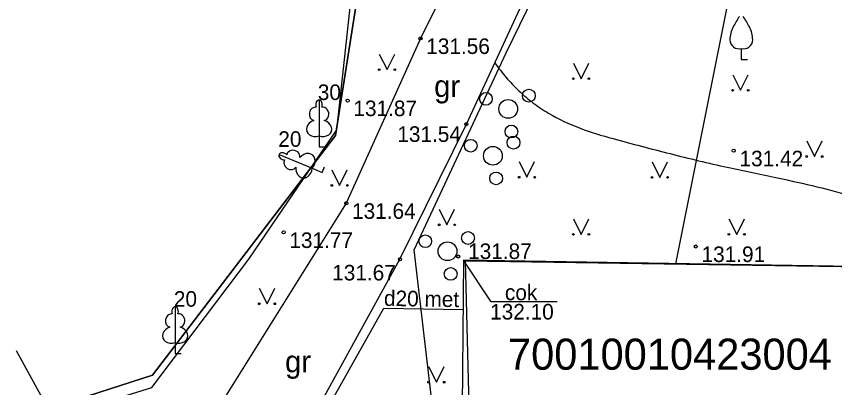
# Model space of a CAD drawing. Extents: x 636060 to 636258, y 303790 to 303930.
# Drawn here: x 636101.85 to 636128.15, y 303870.08 to 303882 of the extents above; entities that cross this region are included whole.
import ezdxf

# ---------------------------------------------------------------- set-up
doc = ezdxf.new("R2010")
doc.units = 0
for name, color, linetype in [('BUVE_COKL_####_####_#', 7, 'Continuous'), ('BUVE_EKAS_####_####_#', 7, 'Continuous'), ('BUVE_EKAS_UZMR_####_#', 7, 'Continuous'), ('BUVE_EKAS_UZMR_TKST_#', 7, 'Continuous'), ('CELI_CMAL_####_####_#', 7, 'Continuous'), ('CELI_CSEG_####_TKST_#', 7, 'Continuous'), ('ELEK_VADP_ZSPR_####_#', 7, 'Continuous'), ('NORB_ZOGS_SETA_####_#', 7, 'Continuous'), ('NORB_ZOGS_ZSTP_####_#', 7, 'Continuous'), ('RELJ_AATZ_####_TKST_#', 7, 'Continuous'), ('RELJ_ELEM_####_####_#', 7, 'Continuous'), ('RELJ_HORZ_PAMT_####_#', 7, 'Continuous'), ('ROBZ_UZMR_####_####_#', 7, 'Continuous'), ('TERT_DIAM_####_TKST_#', 7, 'Continuous'), ('TERT_ELEM_####_####_#', 7, 'Continuous'), ('UDTK_VADP_UDEN_####_#', 7, 'Continuous'), ('UDTK_VADP_UDEN_TKST_#', 7, 'Continuous')]:
    doc.layers.add(name, color=color, linetype=linetype)

msp = doc.modelspace()

# ---------------------------------------------------------------- linework, layer by layer
at = {"layer": 'BUVE_COKL_####_####_#'}
for p, q in [((636117.104, 303872.828), (636116.217, 303874.166)), ((636119.229, 303872.828), (636117.104, 303872.828))]:
    msp.add_line(p, q, dxfattribs=at)
at = {"layer": 'BUVE_EKAS_####_####_#'}
for p, q in [((636116.217, 303874.166), (636116.142, 303864.841)), ((636130.428, 303873.937), (636116.217, 303874.166))]:
    msp.add_line(p, q, dxfattribs=at)
at = {"layer": 'BUVE_EKAS_UZMR_####_#'}
msp.add_lwpolyline([(636116.282, 303874.153), (636130.48, 303873.94), (636130.141, 303864.573), (636124.585, 303864.672), (636124.518, 303862.664), (636121.677, 303862.763), (636121.708, 303864.734), (636116.523, 303864.827)], close=True, dxfattribs=at)
at = {"layer": 'CELI_CMAL_####_####_#'}
for points in [[(636113.662, 303827.452), (636114.632, 303827.416), (636116.932, 303828.436), (636119.02, 303839.8), (636113.241, 303843.363), (636111.831, 303848.199), (636112.792, 303858.45), (636117.24, 303858.758), (636117.326, 303861.401), (636110.044, 303862.11), (636108.613, 303864.093), (636114.177, 303874.199), (636116.313, 303878.538), (636119.425, 303885.263), (636120.881, 303886.851), (636123.317, 303888.681), (636127.367, 303890.829), (636130.039, 303892.837), (636132.506, 303895.685)], [(636129.199, 303895.425), (636126.317, 303893.211), (636122.114, 303890.841), (636119.938, 303889.401), (636117.814, 303887.324), (636114.836, 303881.295), (636112.451, 303875.998), (636108.217, 303869.232), (636103.324, 303863.852), (636093.519, 303861.556), (636084.668, 303860.12), (636082.088, 303860.441), (636081.27, 303862.377)]]:
    msp.add_lwpolyline(points, dxfattribs=at)
at = {"layer": 'ELEK_VADP_ZSPR_####_#'}
msp.add_lwpolyline([(636115.928, 303865.734), (636115.582, 303866.338), (636114.633, 303874.497), (636117.586, 303880.833), (636119.788, 303885.336), (636122.409, 303887.711), (636125.805, 303889.765), (636127.751, 303890.875), (636130.313, 303892.818), (636132.833, 303895.803)], dxfattribs=at)
at = {"layer": 'NORB_ZOGS_SETA_####_#'}
msp.add_lwpolyline([(636123.045, 303874.056), (636125.932, 303888.52), (636128.229, 303890.082)], dxfattribs=at)
at = {"layer": 'NORB_ZOGS_ZSTP_####_#'}
msp.add_lwpolyline([(636082.098, 303862.526), (636086.931, 303864.117), (636096.709, 303867.129), (636106.201, 303870.076), (636109.323, 303874.203), (636112.143, 303878.353), (636112.742, 303883.78), (636113.354, 303888.654), (636113.99, 303892.943)], dxfattribs=at)
at = {"layer": 'RELJ_ELEM_####_####_#'}
for centre in [(636114.836, 303881.295), (636112.495, 303879.298), (636116.313, 303878.538), (636124.906, 303877.686), (636112.451, 303875.998), (636110.436, 303875.062), (636123.685, 303874.61), (636114.177, 303874.199), (636116.048, 303874.288)]:
    msp.add_circle(centre, 0.05, dxfattribs=at)
at = {"layer": 'RELJ_HORZ_PAMT_####_#'}
msp.add_spline([(636117.225, 303880.508), (636117.589, 303880.043), (636117.998, 303879.614), (636118.452, 303879.229), (636118.952, 303878.894), (636119.967, 303878.41), (636121.026, 303878.074), (636121.941, 303877.831), (636122.857, 303877.593), (636124.698, 303877.154), (636126.309, 303876.815), (636127.58, 303876.528), (636128.837, 303876.197), (636130.075, 303875.784), (636130.686, 303875.535), (636131.29, 303875.25), (636131.806, 303874.857), (636132.233, 303874.36), (636132.615, 303873.827), (636133.091, 303872.717), (636133.137, 303872.262), (636133.169, 303871.806), (636133.21, 303870.895), (636133.218, 303870.623), (636133.231, 303869.81), (636133.241, 303869.267), (636133.263, 303868.725), (636133.32, 303868.441), (636133.431, 303868.168), (636133.55, 303867.897), (636133.636, 303867.621), (636133.619, 303866.603), (636133.474, 303866.046), (636133.272, 303865.502), (636133.141, 303865.25), (636132.985, 303865.014), (636132.583, 303864.627), (636131.888, 303864.196), (636131.188, 303863.739), (636130.864, 303863.399), (636130.72, 303863.208), (636130.561, 303863.031), (636129.838, 303862.399), (636129.04, 303861.842), (636127.215, 303860.942), (636126.74, 303860.772), (636126.261, 303860.625), (636125.283, 303860.415), (636124.557, 303860.338), (636123.827, 303860.311), (636123.098, 303860.288), (636122.373, 303860.218), (636121.435, 303860.03), (636120.411, 303859.667), (636119.422, 303859.185), (636118.43, 303858.727), (636117.922, 303858.55), (636117.399, 303858.432), (636116.68, 303858.368), (636115.96, 303858.385), (636115.239, 303858.46), (636114.52, 303858.57)], degree=3, dxfattribs=at)
at = {"layer": 'ROBZ_UZMR_####_####_#'}
msp.add_line((636106.22, 303870.48), (636077.22, 303861.12), dxfattribs=at)
for points in [[(636071.152, 303868.199), (636077.22, 303861.12), (636106.22, 303870.48), (636112.1, 303878.18), (636113.74, 303888.58), (636116.066, 303910.293)], [(636179.092, 303847.978), (636178.707, 303848.68), (636170.326, 303863.955), (636164.12, 303875.26), (636133.958, 303883.24), (636113.74, 303888.58), (636112.1, 303878.18), (636106.22, 303870.48), (636077.22, 303861.12), (636101.301, 303824.329)], [(636179.092, 303847.978), (636178.707, 303848.68), (636170.326, 303863.955), (636164.12, 303875.26), (636133.958, 303883.24), (636113.74, 303888.58), (636112.1, 303878.18), (636106.22, 303870.48), (636077.22, 303861.12), (636101.301, 303824.329)], [(636113.74, 303888.58), (636112.1, 303878.18), (636106.22, 303870.48)]]:
    msp.add_lwpolyline(points, dxfattribs=at)
at = {"layer": 'TERT_ELEM_####_####_#'}
for p, q in [((636125.149, 303880.973), (636125.149, 303880.621)), ((636113.513, 303880.792), (636113.763, 303880.292)), ((636113.763, 303880.292), (636114.013, 303880.792)), ((636119.75, 303880.5), (636120, 303880)), ((636120, 303880), (636120.25, 303880.5)), ((636125.149, 303880.621), (636125.349, 303880.621)), ((636124.871, 303880.127), (636125.121, 303879.627)), ((636125.121, 303879.627), (636125.371, 303880.127)), ((636111.576, 303878.163), (636111.576, 303877.816)), ((636111.576, 303877.816), (636111.776, 303877.816)), ((636127.25, 303878), (636127.5, 303877.5)), ((636127.5, 303877.5), (636127.75, 303878)), ((636118.006, 303877.335), (636118.256, 303876.835)), ((636118.256, 303876.835), (636118.506, 303877.335)), ((636122.279, 303877.33), (636122.529, 303876.83)), ((636122.529, 303876.83), (636122.779, 303877.33)), ((636111.355, 303877.122), (636111.675, 303876.989)), ((636111.675, 303876.989), (636111.752, 303877.174)), ((636111.984, 303877.071), (636112.234, 303876.571)), ((636112.234, 303876.571), (636112.484, 303877.071)), ((636115.435, 303875.807), (636115.685, 303875.307)), ((636115.685, 303875.307), (636115.935, 303875.807)), ((636119.75, 303875.5), (636120, 303875)), ((636120, 303875), (636120.25, 303875.5)), ((636124.75, 303875.5), (636125, 303875)), ((636125, 303875), (636125.25, 303875.5)), ((636109.655, 303873.269), (636109.905, 303872.769)), ((636109.905, 303872.769), (636110.155, 303873.269)), ((636106.949, 303871.522), (636106.949, 303871.175)), ((636106.949, 303871.175), (636107.149, 303871.175)), ((636115.098, 303870.75), (636115.348, 303870.25)), ((636115.348, 303870.25), (636115.598, 303870.75))]:
    msp.add_line(p, q, dxfattribs=at)
for points in [[(636111.576, 303879.316), (636111.576, 303878.163)], [(636111.666, 303879.084), (636111.665, 303879.085)], [(636110.29, 303877.565), (636111.355, 303877.122)], [(636110.539, 303877.558), (636110.538, 303877.558)], [(636106.949, 303872.675), (636106.949, 303871.522)], [(636107.039, 303872.443), (636107.038, 303872.444)]]:
    msp.add_lwpolyline(points, dxfattribs=at)
for centre, radius in [((636113.512, 303880.291), 0.028), ((636114.012, 303880.291), 0.0263), ((636119.75, 303880), 0.028), ((636120.25, 303880), 0.0263), ((636118.318, 303879.455), 0.207), ((636124.87, 303879.627), 0.028), ((636116.942, 303879.354), 0.204), ((636125.37, 303879.627), 0.0263), ((636117.656, 303879.03), 0.301), ((636117.76, 303878.303), 0.205), ((636117.827, 303877.948), 0.207), ((636116.451, 303877.847), 0.204), ((636117.165, 303877.524), 0.301), ((636127.25, 303877.5), 0.028), ((636127.75, 303877.5), 0.0263), ((636117.269, 303876.796), 0.205), ((636118.006, 303876.835), 0.028), ((636118.506, 303876.835), 0.0263), ((636122.279, 303876.829), 0.028), ((636122.779, 303876.829), 0.0263), ((636111.984, 303876.571), 0.028), ((636112.484, 303876.571), 0.0263), ((636115.435, 303875.306), 0.028), ((636115.935, 303875.306), 0.0263), ((636114.991, 303874.78), 0.204), ((636116.366, 303874.881), 0.207), ((636119.75, 303875), 0.028), ((636120.25, 303875), 0.0263), ((636124.75, 303875), 0.028), ((636125.25, 303875), 0.0263), ((636115.705, 303874.456), 0.301), ((636115.808, 303873.728), 0.205), ((636109.655, 303872.769), 0.028), ((636110.155, 303872.769), 0.0263), ((636115.098, 303870.25), 0.028), ((636115.598, 303870.25), 0.0263)]:
    msp.add_circle(centre, radius, dxfattribs=at)
for centre, radius, start, end in [((636137.774, 303874.225), 14.88, 148.4844, 149.9901), ((636112.524, 303874.225), 14.88, 30.0099, 31.5156), ((636125.673, 303881.246), 0.89, 151.757, 179.9138), ((636124.625, 303881.246), 0.89, 0.0862, 28.243), ((636125.073, 303881.252), 0.29, 181.0782, 285.2823), ((636125.225, 303881.252), 0.29, 254.7177, 358.9218)]:
    msp.add_arc(centre, radius, start, end, dxfattribs=at)
for centre, major_axis, ratio, start_param, end_param in [((636111.576, 303879.166), (0, -0.15), 0.707107, 3.14537, 5.287485), ((636111.576, 303879.166), (0, -0.15), 0.707107, 0.995701, 3.137816), ((636111.448, 303878.871), (-0.039, -0.212), 0.861323, 3.141593, 6.283185), ((636111.704, 303878.871), (0.039, -0.212), 0.861323, 0, 3.141593), ((636111.486, 303878.409), (0.307, 0.095), 0.814445, 1.570796, 4.752015), ((636111.666, 303878.409), (-0.307, 0.095), 0.814445, 1.531171, 4.712389), ((636110.428, 303877.507), (0.138, -0.058), 0.707107, 3.14537, 5.287485), ((636110.428, 303877.507), (0.138, -0.058), 0.707107, 0.995701, 3.137816), ((636110.75, 303877.512), (0.211, -0.046), 0.861323, 0, 3.141593), ((636111.162, 303877.299), (-0.206, -0.247), 0.814445, 1.531171, 4.712389), ((636110.651, 303877.275), (0.181, -0.117), 0.861323, 3.141593, 6.283185), ((636111.093, 303877.134), (0.03, 0.32), 0.814445, 1.570796, 4.752015), ((636106.949, 303872.525), (0, -0.15), 0.707107, 3.14537, 5.287485), ((636106.949, 303872.525), (0, -0.15), 0.707107, 0.995701, 3.137816), ((636106.821, 303872.23), (-0.039, -0.212), 0.861323, 3.141593, 6.283185), ((636107.077, 303872.23), (0.039, -0.212), 0.861323, 0, 3.141593), ((636106.859, 303871.768), (0.307, 0.095), 0.814445, 1.570796, 4.752015), ((636107.039, 303871.768), (-0.307, 0.095), 0.814445, 1.531171, 4.712389)]:
    msp.add_ellipse(centre, major_axis=major_axis, ratio=ratio, start_param=start_param, end_param=end_param, dxfattribs=at)
at = {"layer": 'UDTK_VADP_UDEN_####_#'}
for points in [[(636110.311, 303866.686), (636113.662, 303872.629), (636116.204, 303872.585)], [(636104.357, 303866.686), (636101.854, 303871.259)]]:
    msp.add_lwpolyline(points, dxfattribs=at)

# ---------------------------------------------------------------- texts
at = {"layer": 'BUVE_COKL_####_####_#'}
for s, p in [('cok', (636117.551, 303872.884)), ('132.10', (636117.075, 303872.264))]:
    msp.add_text(s, height=0.5, dxfattribs=at).set_placement(p)
at = {"layer": 'BUVE_EKAS_UZMR_TKST_#'}
msp.add_text('70010010423004', height=1, dxfattribs=at).set_placement((636117.649, 303870.65))
at = {"layer": 'CELI_CSEG_####_TKST_#'}
for p in [(636115.277, 303879.411), (636110.485, 303870.565)]:
    msp.add_text('gr', height=0.7, dxfattribs=at).set_placement(p)
at = {"layer": 'RELJ_AATZ_####_TKST_#'}
for s, p in [(' 131.56', (636114.836, 303880.795)), (' 131.87', (636112.495, 303878.798)), (' 131.54', (636113.906, 303877.971)), (' 131.42', (636124.906, 303877.186)), (' 131.64', (636112.451, 303875.498)), (' 131.77', (636110.436, 303874.562)), (' 131.87', (636116.182, 303874.208)), (' 131.91', (636123.685, 303874.11)), (' 131.67', (636111.813, 303873.519))]:
    msp.add_text(s, height=0.5, dxfattribs=at).set_placement(p)
at = {"layer": 'TERT_DIAM_####_TKST_#'}
for s, p in [(' 30', (636111.351, 303879.316)), (' 20', (636110.081, 303877.811)), (' 20', (636106.724, 303872.675))]:
    msp.add_text(s, height=0.5, dxfattribs=at).set_placement(p)
at = {"layer": 'UDTK_VADP_UDEN_TKST_#'}
msp.add_text('d20 met', height=0.5, rotation=359.012, dxfattribs=at).set_placement((636113.66, 303872.702))

doc.saveas('drawing.dxf')
